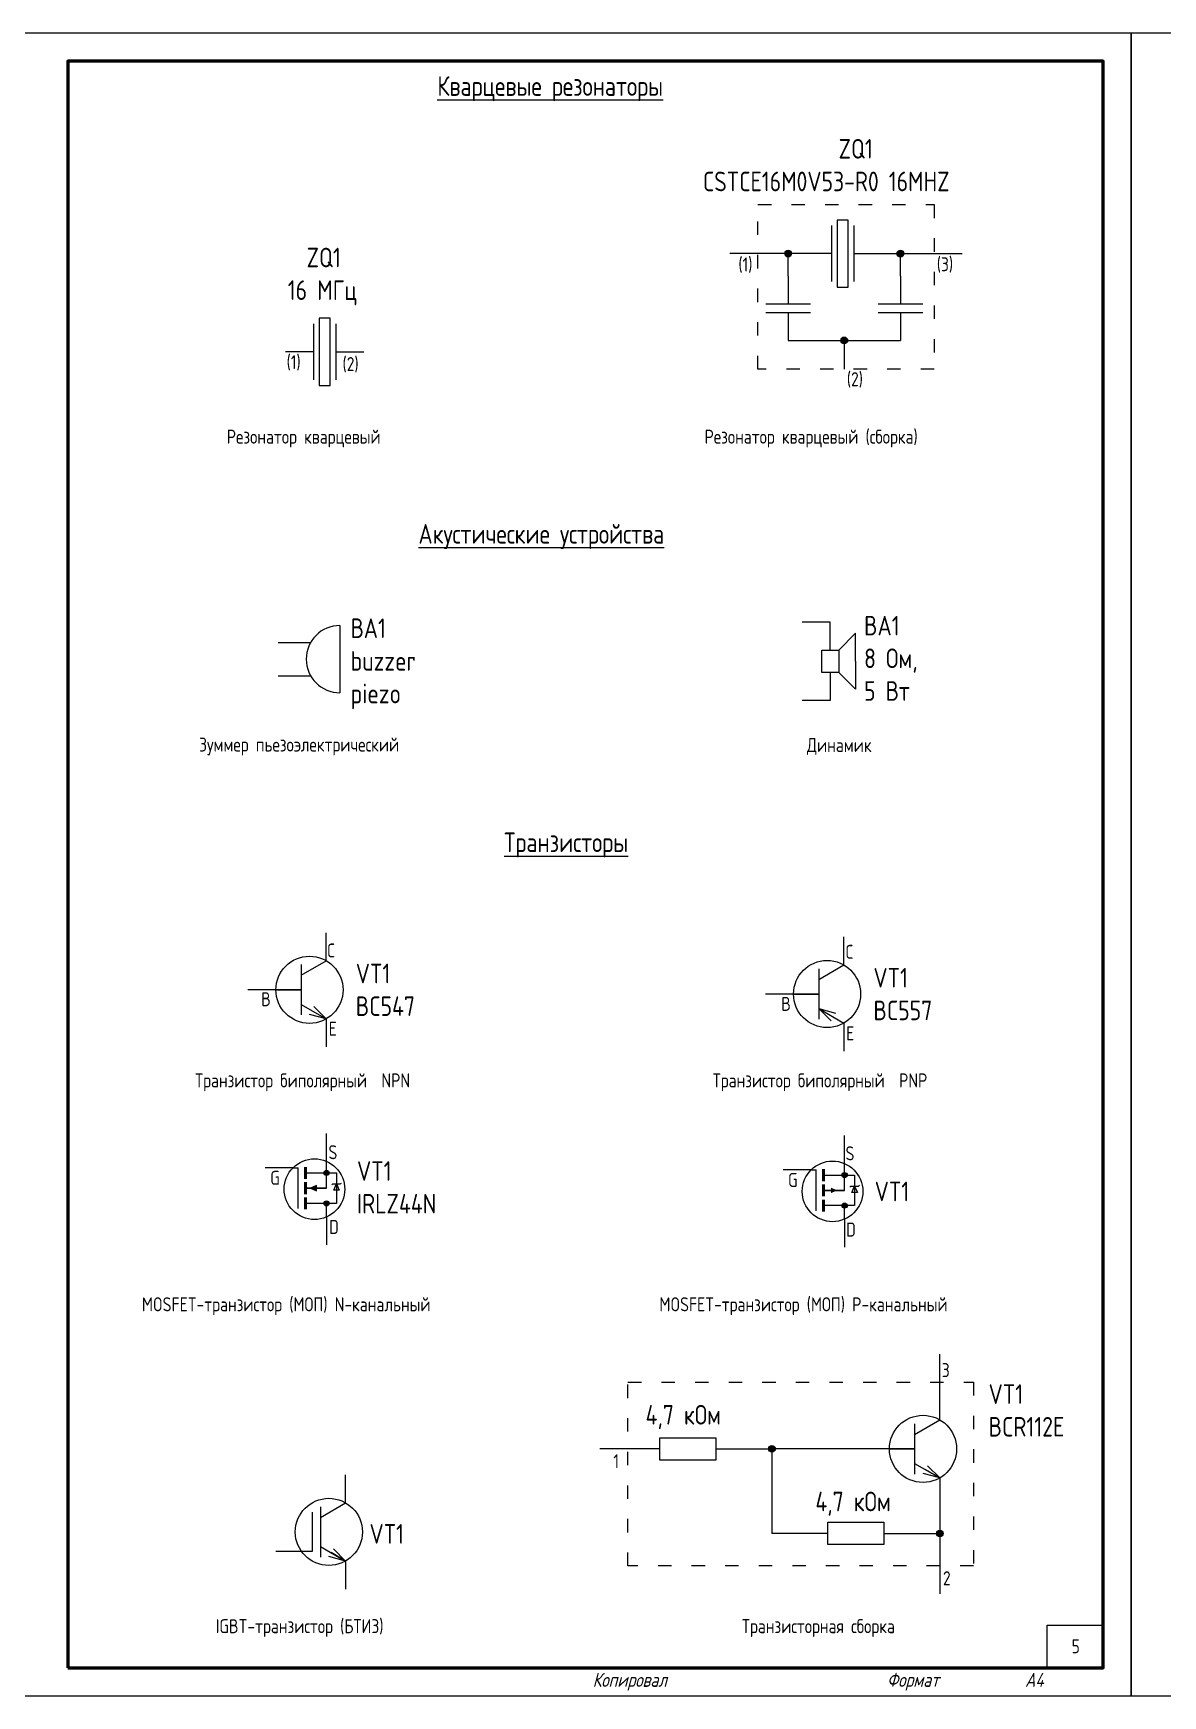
# Model space of a CAD drawing. Header units: millimetres. Extents: x 0 to 3360, y 0 to 297.
# Drawn here: x 1063.8 to 1265.7, y 0 to 297 of the extents above; entities that cross this region are included whole.
import ezdxf

# ---------------------------------------------------------------- set-up
doc = ezdxf.new("R2010")
doc.units = ezdxf.units.MM
doc.header["$LTSCALE"] = 0.2
doc.linetypes.add('ACAD_ISO03W100', pattern=[30, 12, -18])
doc.styles.add('ГОСТ 2.304', font='CS_Gost2304.shx')

msp = doc.modelspace()

# ---------------------------------------------------------------- hatches: boundary and pattern name
h = msp.add_hatch(color=256)
h.dxf.hatch_style = 1
h.paths.add_polyline_path([(1199.32, 257.65, 1), (1198.12, 257.65, 1)])
h = msp.add_hatch(color=256)
h.dxf.hatch_style = 1
h.paths.add_polyline_path([(1219.38, 257.65, 1), (1218.18, 257.65, 1)])
h = msp.add_hatch(color=256)
h.dxf.hatch_style = 1
h.paths.add_polyline_path([(1209.35, 242.15, 1), (1208.15, 242.15, 1)])
h = msp.add_hatch(color=256)
h.dxf.hatch_style = 1
edge = h.paths.add_edge_path()
edge.add_arc((1116.25, 93.42), 0.458, 0, 360)
h = msp.add_hatch(color=256)
h.dxf.hatch_style = 1
edge = h.paths.add_edge_path()
edge.add_arc((1208.82, 93.03), 0.458, 0, 360)
h = msp.add_hatch(color=256)
h.dxf.hatch_style = 1
h.paths.add_polyline_path([(1113.34, 90.7), (1114.46, 90.21), (1114.46, 91.18)])
h = msp.add_hatch(color=256)
h.dxf.hatch_style = 1
h.paths.add_polyline_path([(1207.5, 90.3), (1206.37, 90.79), (1206.37, 89.82)])
h = msp.add_hatch(color=256)
h.dxf.hatch_style = 1
edge = h.paths.add_edge_path()
edge.add_arc((1116.25, 87.97), 0.458, 0, 360)
h = msp.add_hatch(color=256)
h.dxf.hatch_style = 1
edge = h.paths.add_edge_path()
edge.add_arc((1208.82, 87.58), 0.458, 0, 360)
h = msp.add_hatch(color=256)
h.dxf.hatch_style = 1
h.paths.add_polyline_path([(1195.22, 44.12, -1), (1196.42, 44.12, -1)])
h = msp.add_hatch(color=256)
h.dxf.hatch_style = 1
h.paths.add_polyline_path([(1225.22, 29.02, -1), (1226.42, 29.02, -1)])

# ---------------------------------------------------------------- linework, layer by layer
at = {"linetype": 'Continuous', "lineweight": 60}
msp.add_line((1070, 292.02), (1070, 172.02), dxfattribs=at)
for p, q in [((1206.46, 262.65), (1206.46, 252.65)), ((1209.46, 263.65), (1207.46, 263.65)), ((1207.46, 263.65), (1207.46, 251.65)), ((1209.46, 251.65), (1209.46, 263.65)), ((1210.46, 262.65), (1210.46, 252.65)), ((1193.32, 257.65), (1188.32, 257.65)), ((1206.46, 257.65), (1193.32, 257.65)), ((1198.72, 253.65), (1198.72, 257.65)), ((1210.46, 257.65), (1224.82, 257.65)), ((1218.78, 253.65), (1218.78, 257.65)), ((1224.82, 257.65), (1229.82, 257.65)), ((1198.72, 253.65), (1198.72, 248.65)), ((1218.78, 253.65), (1218.78, 248.65)), ((1207.46, 251.65), (1209.46, 251.65)), ((1202.72, 248.65), (1194.72, 248.65)), ((1194.72, 247.15), (1202.72, 247.15)), ((1198.72, 247.15), (1198.72, 242.15)), ((1222.78, 248.65), (1214.78, 248.65)), ((1214.78, 247.15), (1222.78, 247.15)), ((1218.78, 247.15), (1218.78, 242.15)), ((1113.89, 245.11), (1113.89, 235.11)), ((1116.89, 246.11), (1114.89, 246.11)), ((1114.89, 246.11), (1114.89, 234.11)), ((1116.89, 234.11), (1116.89, 246.11)), ((1117.89, 245.11), (1117.89, 235.11)), ((1198.72, 242.15), (1218.78, 242.15)), ((1208.75, 242.15), (1208.75, 237.01)), ((1113.89, 240.11), (1108.89, 240.11)), ((1117.89, 240.11), (1122.89, 240.11)), ((1114.89, 234.11), (1116.89, 234.11)), ((1206.25, 191.82), (1201.25, 191.82)), ((1206.25, 186.82), (1206.25, 191.82)), ((1210.75, 189.82), (1207.75, 186.82)), ((1210.75, 184.82), (1210.75, 189.82)), ((1204.75, 182.82), (1204.75, 186.82)), ((1204.75, 186.82), (1207.75, 186.82)), ((1207.75, 186.82), (1207.75, 182.82)), ((1210.75, 184.82), (1210.75, 179.82)), ((1207.75, 182.82), (1204.75, 182.82)), ((1206.25, 182.82), (1206.25, 177.82)), ((1210.75, 179.82), (1207.75, 182.82)), ((1206.25, 177.82), (1201.25, 177.82)), ((1116.18, 131.34), (1116.18, 136.34)), ((1208.68, 130.57), (1208.68, 135.57)), ((1111.68, 128.74), (1116.18, 131.34)), ((1111.68, 130.64), (1111.68, 121.64)), ((1204.18, 127.98), (1208.68, 130.57)), ((1204.18, 129.88), (1204.18, 120.88)), ((1107.18, 126.14), (1102.18, 126.14)), ((1111.68, 126.14), (1107.18, 126.14)), ((1107.18, 126.14), (1111.68, 126.14)), ((1199.68, 125.38), (1194.68, 125.38)), ((1204.18, 125.38), (1199.68, 125.38)), ((1199.68, 125.38), (1204.18, 125.38)), ((1111.68, 123.54), (1116.18, 120.94)), ((1116.18, 120.94), (1113.98, 123.14)), ((1204.18, 122.78), (1208.68, 120.18)), ((1204.18, 122.78), (1206.38, 120.58)), ((1204.18, 122.78), (1207.18, 121.98)), ((1116.18, 120.94), (1113.18, 121.75)), ((1116.18, 120.94), (1116.18, 115.94)), ((1208.68, 120.18), (1208.68, 115.18)), ((1116.25, 95.49), (1116.25, 100.49)), ((1208.82, 95.09), (1208.82, 100.09)), ((1110.24, 94.34), (1105.24, 94.34)), ((1110.24, 94.34), (1111.17, 94.34)), ((1111.17, 87.05), (1111.17, 94.34)), ((1202.81, 93.95), (1197.81, 93.95)), ((1202.81, 93.95), (1203.74, 93.95)), ((1203.74, 86.66), (1203.74, 93.95)), ((1117.36, 91.45), (1117.18, 91.27)), ((1118.7, 91.45), (1118.88, 91.62)), ((1209.93, 91.05), (1209.75, 90.88)), ((1211.27, 91.05), (1211.45, 91.23)), ((1116.25, 85.56), (1116.25, 87.97)), ((1208.82, 85.17), (1208.82, 87.58)), ((1116.25, 85.56), (1116.25, 80.56)), ((1208.82, 85.17), (1208.82, 80.17)), ((1225.82, 56.05), (1225.82, 61.05)), ((1225.82, 49.32), (1225.82, 56.05)), ((1221.32, 46.72), (1225.82, 49.32)), ((1221.32, 48.62), (1221.32, 39.62)), ((1175.82, 46.12), (1185.82, 46.12)), ((1175.82, 42.12), (1175.82, 46.12)), ((1185.82, 46.12), (1185.82, 42.12)), ((1170.1, 44.12), (1165.1, 44.12)), ((1175.82, 44.12), (1170.1, 44.12)), ((1185.82, 42.12), (1175.82, 42.12)), ((1185.82, 44.12), (1195.82, 44.12)), ((1195.82, 44.32), (1195.82, 29.02)), ((1213.6, 44.12), (1195.82, 44.12)), ((1221.32, 44.12), (1212.32, 44.12)), ((1216.82, 44.12), (1221.32, 44.12)), ((1119.65, 34.48), (1119.65, 39.48)), ((1221.32, 41.52), (1225.82, 38.93)), ((1225.82, 38.93), (1222.82, 39.73)), ((1225.82, 38.93), (1223.22, 40.43)), ((1225.82, 38.93), (1223.63, 41.12)), ((1225.82, 38.93), (1225.82, 29.02)), ((1113.65, 32.79), (1113.65, 25.79)), ((1115.15, 31.89), (1119.65, 34.48)), ((1115.15, 33.79), (1115.15, 24.79)), ((1205.82, 31.02), (1215.82, 31.02)), ((1205.82, 27.02), (1205.82, 31.02)), ((1215.82, 31.02), (1215.82, 27.02)), ((1205.82, 29.02), (1195.82, 29.02)), ((1215.82, 27.02), (1205.82, 27.02)), ((1215.82, 29.02), (1225.82, 29.02)), ((1225.82, 29.02), (1225.82, 23.21)), ((1113.65, 25.79), (1107.15, 25.79)), ((1115.15, 26.69), (1119.65, 24.09)), ((1119.65, 24.09), (1116.65, 24.89)), ((1119.65, 24.09), (1116.65, 24.89)), ((1119.65, 24.09), (1117.05, 25.59)), ((1119.65, 24.09), (1117.45, 26.29)), ((1119.65, 24.09), (1119.65, 19.09)), ((1225.82, 23.21), (1225.82, 18.21))]:
    msp.add_line(p, q)
at = {"ltscale": 100}
for p, q in [((1118.6, 191.21), (1118.6, 179.21)), ((1107.6, 188.21), (1113.4, 188.21)), ((1107.6, 182.21), (1113.4, 182.21)), ((1112.48, 90.7), (1116.25, 90.7)), ((1116.25, 90.7), (1112.48, 90.7)), ((1205.05, 90.3), (1208.82, 90.3)), ((1208.82, 90.3), (1205.05, 90.3))]:
    msp.add_line(p, q, dxfattribs=at)
at = {"linetype": 'Continuous', "lineweight": 25}
for points in [[(1050, 0.02), (1260, 0.02), (1260, 297.02), (1050, 297.02), (1050, 0.02)], [(1260, 0.02), (1470, 0.02), (1470, 297.02), (1260, 297.02), (1260, 0.02)]]:
    msp.add_lwpolyline(points, dxfattribs=at)
at = {"linetype": 'Continuous', "lineweight": 60}
msp.add_lwpolyline([(1070, 5.02), (1255, 5.02), (1255, 292.02), (1070, 292.02), (1070, 5.02)], dxfattribs=at)
at = {"linetype": 'ACAD_ISO03W100'}
for points in [[(1224.82, 237.01), (1193.32, 237.01), (1193.32, 266.4), (1224.82, 266.4)], [(1231.87, 23.21), (1170.1, 23.21), (1170.1, 56.05), (1231.87, 56.05)]]:
    msp.add_lwpolyline(points, close=True, dxfattribs=at)
for points in [[(1112.48, 90.7), (1116.25, 90.7), (1116.25, 95.49)], [(1205.05, 90.3), (1208.82, 90.3), (1208.82, 95.09)], [(1112.48, 93.42), (1118.03, 93.42), (1118.03, 87.97), (1112.48, 87.97)], [(1205.05, 93.03), (1210.6, 93.03), (1210.6, 87.58), (1205.05, 87.58)], [(1117.36, 91.45), (1118.7, 91.45)], [(1209.93, 91.05), (1211.27, 91.05)]]:
    msp.add_lwpolyline(points)
at = {"const_width": 0.5}
for points in [[(1112.48, 94.51), (1112.48, 92.34)], [(1205.05, 94.11), (1205.05, 91.95)], [(1112.48, 89.62), (1112.48, 91.78)], [(1112.48, 86.89), (1112.48, 89.05)], [(1205.05, 89.22), (1205.05, 91.39)], [(1205.05, 86.5), (1205.05, 88.66)]]:
    msp.add_lwpolyline(points, dxfattribs=at)
for points in [[(1113.34, 90.7), (1114.46, 90.21), (1114.46, 91.18)], [(1118.03, 91.45), (1118.52, 90.32), (1117.54, 90.32)], [(1210.6, 91.05), (1211.09, 89.93), (1210.11, 89.93)], [(1245, 12.61), (1255, 12.61), (1255, 5.11), (1245, 5.11)]]:
    msp.add_lwpolyline(points, close=True)
at = {"linetype": 'Continuous', "lineweight": 50, "ltscale": 0.5, "flags": 128}
msp.add_lwpolyline([(1070, 5.02), (1255, 5.02)], dxfattribs=at)
for centre, radius in [((1198.72, 257.65), 0.6), ((1218.78, 257.65), 0.6), ((1208.75, 242.15), 0.6), ((1113.18, 126.14), 6), ((1205.68, 125.38), 6), ((1114.08, 90.52), 5.42), ((1206.65, 90.13), 5.42), ((1116.25, 93.42), 0.458), ((1208.82, 93.03), 0.458), ((1116.25, 87.97), 0.458), ((1208.82, 87.58), 0.458), ((1222.82, 44.12), 6), ((1195.82, 44.12), 0.6), ((1116.65, 29.29), 6), ((1225.82, 29.02), 0.6)]:
    msp.add_circle(centre, radius)
msp.add_arc((1118.6, 185.21), 6, 90, 270)

# ---------------------------------------------------------------- texts
at = {"style": 'ГОСТ 2.304'}
for s, p in [('С', (1116.38, 131.91)), ('С', (1209.01, 131.67)), ('B', (1104.56, 123.21)), ('B', (1197.49, 122.37)), ('E', (1116.61, 117.93)), ('E', (1209.09, 117.11)), ('S', (1116.58, 95.87)), ('S', (1208.98, 95.67)), ('G', (1106.17, 91.29)), ('G', (1198.71, 90.92)), ('D', (1116.7, 82.52)), ('D', (1209.08, 82.06)), ('3', (1226.18, 56.94)), ('1', (1167.49, 40.67)), ('2', (1226.39, 19.76))]:
    msp.add_text(s, height=2.5, dxfattribs=at).set_placement(p)
for s, insert, char_height, width, attachment_point in [('\\pi66.031;{\\H0.14x;\\LКварцевые резонаторы}', (1070, 287.11), 25, 185, 4), ('(1)', (1189.83, 256.96), 2.5, 2.6515, 1), ('(3)', (1225.28, 257.01), 2.5, 2.6515, 1), ('(1)', (1109.1, 239.52), 2.5, 2.6515, 1), ('(2)', (1119.09, 239.17), 2.5, 2.6515, 1), ('(2)', (1209.21, 236.47), 2.5, 2.6515, 1), ('\\pi28.406;Резонатор кварцевый', (1070, 224.61), 2.5, 92.5, 4), ('\\pi21.28;Резонатор кварцевый (сборка)', (1162.5, 224.61), 2.5, 92.5, 4), ('\\pi62.662;{\\H0.14x;\\LАкустические устройства}', (1070, 207.11), 25, 185, 4), ('\\pi23.464;Зуммер пьезоэлектрический', (1070, 169.61), 2.5, 92.5, 4), ('\\pi39.563;Динамик', (1162.5, 169.61), 2.5, 92.5, 4), ('\\pi77.975;{\\H0.14x;\\LТранзисторы}', (1070, 152.01), 25, 185, 4), ('\\pi22.75;Транзистор биполярный  NPN', (1070, 109.61), 2.5, 92.5, 4), ('\\pi22.75;Транзистор биполярный  PNP', (1162.5, 109.61), 2.5, 92.5, 4), ('\\pi13.25;MOSFET-транзистор (МОП) N-канальный', (1070, 69.61), 2.5, 92.5, 4), ('\\pi13.219;MOSFET-транзистор (МОП) P-канальный', (1162.5, 69.61), 2.5, 92.5, 4), ('\\pi26.436;IGBT-транзистор (БТИЗ)', (1070, 12.11), 2.5, 92.5, 4), ('\\pi27.969;Транзисторная сборка', (1162.5, 12.11), 2.5, 92.5, 4), ('\\pi4.3857;5', (1245, 8.86), 2.5, 10, 4), ('{\\Q15;Копировал}', (1163.79, 2.52), 2.5, 41.2143, 4), ('{\\Q15;Формат            А4}', (1216.39, 2.52), 2.5, 38.6068, 4)]:
    msp.add_mtext(s, dxfattribs=dict(at, insert=insert, char_height=char_height, width=width, attachment_point=attachment_point))
at = {"char_height": 3.5, "attachment_point": 1, "style": 'ГОСТ 2.304'}
for s, width, insert in [('\\pi25.367;ZQ1\\P\\pi1.1265;CSTCE16M0V53-R0 16MHZ', 57.7342, (1182.37, 278.13)), ('\\pi14.134;ZQ1\\P\\pi10.765;16 МГц', 35.2678, (1098.54, 258.71)), ('ВА1\\Pbuzzer\\Ppiezo', 6.0162, (1120.53, 192.48)), ('BA1\\P8 Ом,\\P5 Вт', 11.6109, (1212.29, 192.94)), ('VT1\\PBC547', 18.1164, (1121.46, 130.8)), ('VT1\\PBC557', 18.1164, (1213.96, 130.04)), ('VT1\\PIRLZ44N', 21.4884, (1121.68, 95.51)), ('VT1', 21.4884, (1214.19, 91.86)), ('VT1\\PBCR112E', 18.1164, (1234.54, 55.66)), ('4,7 кОм', 17.329, (1173.25, 51.97)), ('4,7 кОм', 16.089, (1203.59, 36.48)), ('VT1', 21.4884, (1123.91, 30.69))]:
    msp.add_mtext_dynamic_manual_height_columns(s, width=width, gutter_width=25, heights=[0], dxfattribs=dict(at, insert=insert))

doc.saveas('drawing.dxf')
